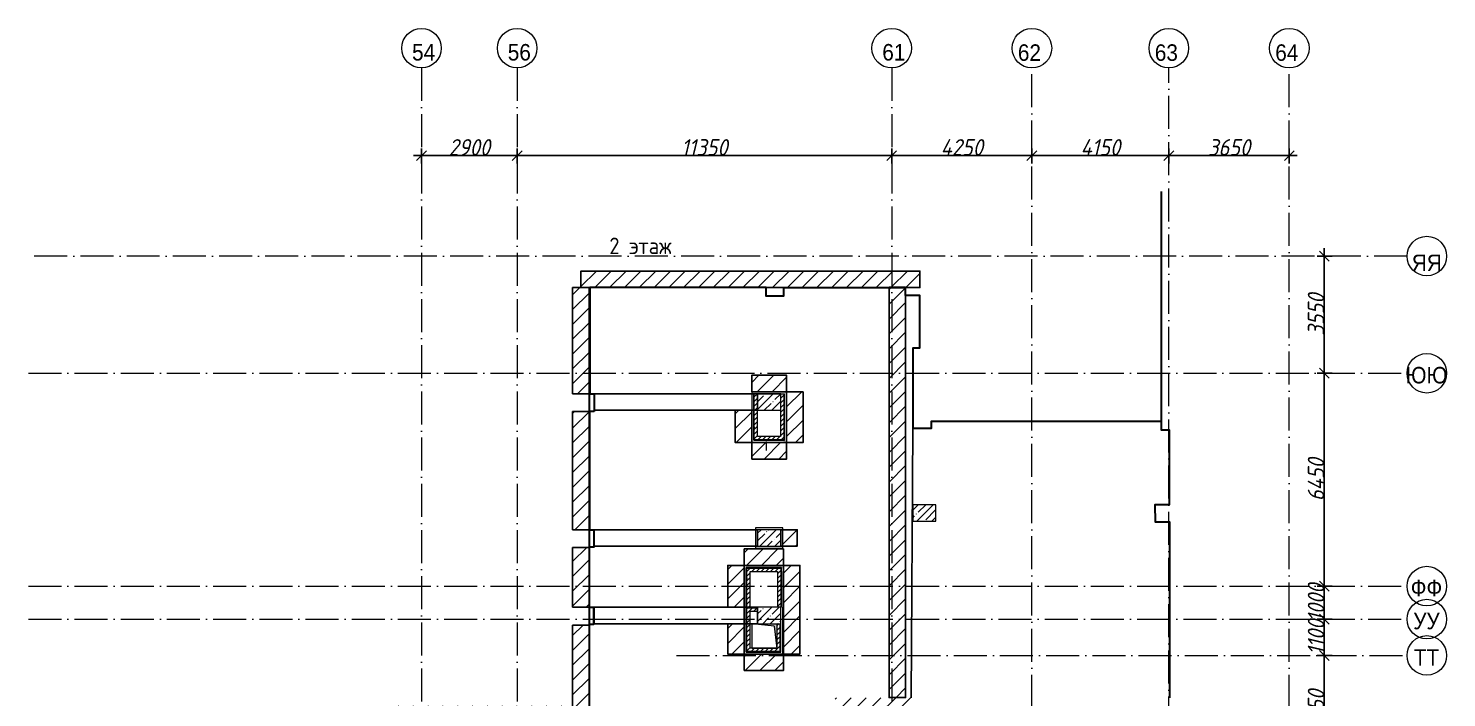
# Model space of a CAD drawing. Header units: millimetres. Extents: x 6277 to 253996, y -115614 to 184496.
# Drawn here: x 97436 to 140418, y 39762 to 60041 of the extents above; entities that cross this region are included whole.
import ezdxf

# ---------------------------------------------------------------- set-up
doc = ezdxf.new("R2010")
doc.units = ezdxf.units.MM
doc.linetypes.add('50_200_ШТРИХ_1Т_ш5_п1_п1_', pattern=[1400, 1000, -200, 0, -200])
for name, color, linetype, lineweight in [('A-ANNO-DIMS', 7, 'Continuous', 9), ('A-WALL', 7, 'Continuous', 5), ('A-WALL-FNSH-1', 7, 'Continuous', 5), ('A-WALL-IDEN', 7, 'Continuous', 9), ('I-WALL', 7, 'Continuous', 5), ('S-COLS', 7, 'Continuous', 9), ('S-COLS-1', 7, 'Continuous', 5), ('Основные линии', 7, 'Continuous', 30)]:
    doc.layers.add(name, color=color, linetype=linetype, lineweight=lineweight)
for name, color, linetype, lineweight, true_color in [('I-WALL-15', 7, 'Continuous', 5, 0x787878), ('M-EQPM-1', 7, 'Continuous', 9, 0xaaaaaa), ('M-EQPM-2', 7, 'Continuous', 9, 0xe2e2e2), ('Оси-1', 7, 'Continuous', 20, 0xaaaaaa), ('Оси-2', 7, 'Continuous', 9, 0xaaaaaa), ('Оси-3', 7, '50_200_ШТРИХ_1Т_ш5_п1_п1_', 9, 0xaaaaaa)]:
    doc.layers.add(name, color=color, linetype=linetype, lineweight=lineweight, true_color=true_color)
doc.styles.add('Arial', font='arial.ttf', dxfattribs={"width": 0.9, "height": 500})
doc.styles.add('ISOCPEUR_I_1', font='isocpeui.ttf', dxfattribs={"width": 0.9, "height": 500})
doc.styles.add('СПДС', font='isocpeur.ttf', dxfattribs={"width": 0.9})
doc.dimstyles.new('ISO-2_5_0_9К_БОЛЬШОЙ', dxfattribs={"dimscale": 304.8, "dimtxt": 497.990588, "dimasz": 0.984252, "dimexe": 0.787402, "dimexo": 0, "dimgap": 0, "dimtad": 1, "dimdec": 0, "dimzin": 0, "dimdsep": 46, "dimtxsty": 'ISOCPEUR_I_1', "dimblk1": 'OBLIQUE', "dimblk2": 'OBLIQUE', "dimsah": 1, "dimcen": 0.09, "dimdle": 0.787402, "dimazin": 0, "dimtfac": 1, "dimtdec": 4, "dimtix": 1, "dimtmove": 0, "dimatfit": 3, "dimfxl": 1, "dimtvp": 1, "dimtolj": 1, "dimtzin": 0, "dimarcsym": 2})
pattern_1 = [(0, (30987.1, -33330.94), (406.4, 101.6), [6.706, -298.094, 6.706, -298.094, -1625.6]), (0, (30987.1, -33330.94), (406.4, 101.6), [-609.6, 6.706, -602.894, 6.706, -298.094, -711.2]), (0, (30987.1, -33330.94), (406.4, 101.6), [-1524, 6.706, -196.494, 6.706, -501.294]), (120, (31139.5, -33280.14), (-291.18818, 301.15272), [6.706, -298.094, 6.706, -298.094, -1625.6]), (120, (31139.5, -33280.14), (-291.18818, 301.15272), [-609.6, 6.706, -602.894, 6.706, -298.094, -711.2]), (120, (31139.5, -33280.14), (-291.18818, 301.15272), [-1524, 6.706, -196.494, 6.706, -501.294]), (240, (31190.3, -33076.94), (-115.21182, -402.75272), [6.706, -298.094, 6.706, -298.094, -1625.6]), (240, (31190.3, -33076.94), (-115.21182, -402.75272), [-609.6, 6.706, -602.894, 6.706, -298.094, -711.2]), (240, (31190.3, -33076.94), (-115.21182, -402.75272), [-1524, 6.706, -196.494, 6.706, -501.294])]
pattern_2 = [(45, (30987.1, -33330.94), (-70.71068, 70.71068), [])]
pattern_3 = [(0, (30987.1, -33209.94), (406.4, 101.6), [6.706, -298.094, 6.706, -298.094, -1625.6]), (0, (30987.1, -33209.94), (406.4, 101.6), [-609.6, 6.706, -602.894, 6.706, -298.094, -711.2]), (0, (30987.1, -33209.94), (406.4, 101.6), [-1524, 6.706, -196.494, 6.706, -501.294]), (120, (31139.5, -33159.14), (-291.18818, 301.15272), [6.706, -298.094, 6.706, -298.094, -1625.6]), (120, (31139.5, -33159.14), (-291.18818, 301.15272), [-609.6, 6.706, -602.894, 6.706, -298.094, -711.2]), (120, (31139.5, -33159.14), (-291.18818, 301.15272), [-1524, 6.706, -196.494, 6.706, -501.294]), (240, (31190.3, -32955.94), (-115.21182, -402.75272), [6.706, -298.094, 6.706, -298.094, -1625.6]), (240, (31190.3, -32955.94), (-115.21182, -402.75272), [-609.6, 6.706, -602.894, 6.706, -298.094, -711.2]), (240, (31190.3, -32955.94), (-115.21182, -402.75272), [-1524, 6.706, -196.494, 6.706, -501.294])]
pattern_4 = [(45, (30987.1, -33209.94), (-70.71068, 70.71068), [])]

# ---------------------------------------------------------------- blocks, each defined once
blk = doc.blocks.new('BSC_Колонна _Прямоугольная - 500х700-V309-АИ_План этажа_Стены_2')
at = {"layer": 'S-COLS-1'}
h = blk.add_hatch(dxfattribs=at)
h.set_pattern_fill('FP_178', color=256, style=0, pattern_type=2)
h.set_pattern_definition([(315, (-79331.04, 93600), (228.0985, 228.0985), []), (315, (-79331.04, 93371.9), (228.0985, 228.0985), [403.225, -80.645, 6.706, -73.939])])
h.paths.add_polyline_path([(-250, 350), (-250, -350), (250, -350), (250, 350)])
for p, q in [((250, 350), (-250, 350)), ((-250, 350), (-250, -350)), ((250, -350), (250, 350)), ((-250, -350), (250, -350))]:
    blk.add_line(p, q, dxfattribs=at)
blk = doc.blocks.new('BSC_Колонна _Прямоугольная - 500х700-V362-АИ_План этажа_Стены_2')
at = {"layer": 'S-COLS-1'}
h = blk.add_hatch(dxfattribs=at)
h.set_pattern_fill('FP_221', color=256, style=0, pattern_type=2)
h.set_pattern_definition([(315, (-75580.7, 88900), (228.0985, 228.0985), []), (315, (-75580.7, 88671.9), (228.0985, 228.0985), [403.225, -80.645, 6.706, -73.939])])
h.paths.add_polyline_path([(-250, 350), (-250, -350), (250, -350), (250, 350)])
for p, q in [((250, 350), (-250, 350)), ((250, -350), (250, 350)), ((-250, -230), (-250, -350)), ((-250, -350), (250, -350))]:
    blk.add_line(p, q, dxfattribs=at)
blk = doc.blocks.new('BSC_Колонна _Прямоугольная - 500х700-V363-АИ_План этажа_Стены_2')
at = {"layer": 'S-COLS-1'}
h = blk.add_hatch(dxfattribs=at)
h.set_pattern_fill('FP_222', color=256, style=0, pattern_type=2)
h.set_pattern_definition([(315, (-77930.7, 88900), (228.0985, 228.0985), []), (315, (-77930.7, 88671.9), (228.0985, 228.0985), [403.225, -80.645, 6.706, -73.939])])
h.paths.add_polyline_path([(-250, 350), (-250, -350), (250, -350), (250, 350)])
for p, q in [((250, 350), (-250, 350)), ((-250, 350), (-250, -350)), ((250, -350), (250, 350)), ((-250, -350), (250, -350))]:
    blk.add_line(p, q, dxfattribs=at)
blk = doc.blocks.new('Канал вертикальный прямоугольный - Шахта - значок проема-24087406-АИ_План этажа_Стены_2')
at = {"layer": 'M-EQPM-2'}
blk.add_hatch(color=256, dxfattribs=at).paths.add_polyline_path([(375, 375), (-375, 375), (-375, -375), (-300, 300)])
at = {"layer": 'M-EQPM-1'}
for p, q in [((-375, -375), (-375, 375)), ((-375, 375), (375, 375)), ((-300, 300), (-375, -375)), ((-300, 300), (375, 375)), ((375, 375), (375, -375)), ((375, -375), (-375, -375))]:
    blk.add_line(p, q, dxfattribs=at)
blk = doc.blocks.new('Ось сетки - Круг_Ø6_00__ISO-2_5_0_9K_-17386508-АИ_План этажа_Стены_3')
at = {"layer": 'Оси-1'}
blk.add_circle((0, 0), 3, dxfattribs=at)
blk = doc.blocks.new('_Oblique')
at = {"color": 0, "linetype": 'ByBlock', "lineweight": -2}
blk.add_line((-0.5, -0.5), (0.5, 0.5), dxfattribs=at)
blk = doc.blocks.new('*D36')
at = {"layer": 'A-ANNO-DIMS', "color": 0, "lineweight": -2, "transparency": 16777216}
for p, q in [((45339, 108406), (45791, 108406)), ((45551, 104816), (45551, 108646)), ((45339, 105056), (45791, 105056))]:
    blk.add_line(p, q, dxfattribs=at)
at = {"layer": 'Defpoints', "color": 0, "transparency": 16777216}
for p in [(45339, 108406), (45551, 108406), (45339, 105056)]:
    blk.add_point(p, dxfattribs=at)
at = {"layer": 'A-ANNO-DIMS', "color": 0, "lineweight": -2, "transparency": 16777216, "xscale": 300, "yscale": 300, "zscale": 300}
for p, rotation in [((45551, 108406), 90), ((45551, 105056), 270)]:
    blk.add_blockref('_Oblique', p, dxfattribs=dict(at, rotation=rotation))
at = {"layer": 'A-ANNO-DIMS', "color": 0, "transparency": 16777216, "insert": (45301, 106731), "char_height": 500, "width": 1516.96, "attachment_point": 5, "rotation": 90, "style": 'ISOCPEUR_I_1'}
blk.add_mtext('\\A1;3350', dxfattribs=at)
blk = doc.blocks.new('*D37')
at = {"layer": 'A-ANNO-DIMS', "color": 0, "lineweight": -2, "transparency": 16777216}
for p, q in [((45551, 108166), (45551, 109746)), ((45339, 109506), (45791, 109506)), ((45339, 108406), (45791, 108406))]:
    blk.add_line(p, q, dxfattribs=at)
at = {"layer": 'Defpoints', "color": 0, "transparency": 16777216}
for p in [(45339, 109506), (45551, 109506), (45339, 108406)]:
    blk.add_point(p, dxfattribs=at)
at = {"layer": 'A-ANNO-DIMS', "color": 0, "lineweight": -2, "transparency": 16777216, "xscale": 300, "yscale": 300, "zscale": 300}
for p, rotation in [((45551, 109506), 90), ((45551, 108406), 270)]:
    blk.add_blockref('_Oblique', p, dxfattribs=dict(at, rotation=rotation))
at = {"layer": 'A-ANNO-DIMS', "color": 0, "transparency": 16777216, "insert": (45301, 108956), "char_height": 500, "width": 1287.11, "attachment_point": 5, "rotation": 90, "style": 'ISOCPEUR_I_1'}
blk.add_mtext('\\A1;1100', dxfattribs=at)
blk = doc.blocks.new('*D38')
at = {"layer": 'A-ANNO-DIMS', "color": 0, "lineweight": -2, "transparency": 16777216}
for p, q in [((45339, 110506), (45791, 110506)), ((45551, 110506), (45551, 110806)), ((45551, 109506), (45551, 110506)), ((45339, 109506), (45791, 109506)), ((45551, 109506), (45551, 109206))]:
    blk.add_line(p, q, dxfattribs=at)
at = {"layer": 'Defpoints', "color": 0, "transparency": 16777216}
for p in [(45339, 110506), (45551, 110506), (45339, 109506)]:
    blk.add_point(p, dxfattribs=at)
at = {"layer": 'A-ANNO-DIMS', "color": 0, "lineweight": -2, "transparency": 16777216, "xscale": 300, "yscale": 300, "zscale": 300}
for p, rotation in [((45551, 110506), 270), ((45551, 109506), 90)]:
    blk.add_blockref('_Oblique', p, dxfattribs=dict(at, rotation=rotation))
at = {"layer": 'A-ANNO-DIMS', "color": 0, "transparency": 16777216, "insert": (45301, 110006), "char_height": 500, "width": 1402.04, "attachment_point": 5, "rotation": 90, "style": 'ISOCPEUR_I_1'}
blk.add_mtext('\\A1;1000', dxfattribs=at)
blk = doc.blocks.new('*D39')
at = {"layer": 'A-ANNO-DIMS', "color": 0, "lineweight": -2, "transparency": 16777216}
for p, q in [((45339, 116955), (45791, 116955)), ((45551, 110266), (45551, 117195)), ((45339, 110506), (45791, 110506))]:
    blk.add_line(p, q, dxfattribs=at)
at = {"layer": 'Defpoints', "color": 0, "transparency": 16777216}
for p in [(45339, 116955), (45551, 116955), (45339, 110506)]:
    blk.add_point(p, dxfattribs=at)
at = {"layer": 'A-ANNO-DIMS', "color": 0, "lineweight": -2, "transparency": 16777216, "xscale": 300, "yscale": 300, "zscale": 300}
for p, rotation in [((45551, 116955), 90), ((45551, 110506), 270)]:
    blk.add_blockref('_Oblique', p, dxfattribs=dict(at, rotation=rotation))
at = {"layer": 'A-ANNO-DIMS', "color": 0, "transparency": 16777216, "insert": (45301, 113731), "char_height": 500, "width": 1562.92, "attachment_point": 5, "rotation": 90, "style": 'ISOCPEUR_I_1'}
blk.add_mtext('\\A1;6450', dxfattribs=at)
blk = doc.blocks.new('*D40')
at = {"layer": 'A-ANNO-DIMS', "color": 0, "lineweight": -2, "transparency": 16777216}
for p, q in [((45339, 120506), (45791, 120506)), ((45551, 116715), (45551, 120746)), ((45339, 116955), (45791, 116955))]:
    blk.add_line(p, q, dxfattribs=at)
at = {"layer": 'Defpoints', "color": 0, "transparency": 16777216}
for p in [(45339, 120506), (45551, 120506), (45339, 116955)]:
    blk.add_point(p, dxfattribs=at)
at = {"layer": 'A-ANNO-DIMS', "color": 0, "lineweight": -2, "transparency": 16777216, "xscale": 300, "yscale": 300, "zscale": 300}
for p, rotation in [((45551, 120506), 90), ((45551, 116955), 270)]:
    blk.add_blockref('_Oblique', p, dxfattribs=dict(at, rotation=rotation))
at = {"layer": 'A-ANNO-DIMS', "color": 0, "transparency": 16777216, "insert": (45301, 118731), "char_height": 500, "width": 1516.96, "attachment_point": 5, "rotation": 90, "style": 'ISOCPEUR_I_1'}
blk.add_mtext('\\A1;3550', dxfattribs=at)
blk = doc.blocks.new('*D41')
at = {"layer": 'A-ANNO-DIMS', "color": 0, "lineweight": -2, "transparency": 16777216}
for p, q in [((17951, 123550), (21331, 123550)), ((18191, 123762), (18191, 123310)), ((21091, 123762), (21091, 123310))]:
    blk.add_line(p, q, dxfattribs=at)
at = {"layer": 'Defpoints', "color": 0, "transparency": 16777216}
for p in [(18191, 123762), (21091, 123762), (21091, 123550)]:
    blk.add_point(p, dxfattribs=at)
at = {"layer": 'A-ANNO-DIMS', "color": 0, "lineweight": -2, "transparency": 16777216, "xscale": 300, "yscale": 300, "zscale": 300, "rotation": 180}
blk.add_blockref('_Oblique', (18191, 123550), dxfattribs=at)
at = {"layer": 'A-ANNO-DIMS', "color": 0, "lineweight": -2, "transparency": 16777216, "xscale": 300, "yscale": 300, "zscale": 300}
blk.add_blockref('_Oblique', (21091, 123550), dxfattribs=at)
at = {"layer": 'A-ANNO-DIMS', "color": 0, "transparency": 16777216, "insert": (19641, 123800), "char_height": 500, "width": 1516.96, "attachment_point": 5, "style": 'ISOCPEUR_I_1'}
blk.add_mtext('\\A1;2900', dxfattribs=at)
blk = doc.blocks.new('*D42')
at = {"layer": 'A-ANNO-DIMS', "color": 0, "lineweight": -2, "transparency": 16777216}
for p, q in [((20851, 123550), (32681, 123550)), ((21091, 123762), (21091, 123310)), ((32441, 123762), (32441, 123310))]:
    blk.add_line(p, q, dxfattribs=at)
at = {"layer": 'Defpoints', "color": 0, "transparency": 16777216}
for p in [(21091, 123762), (32441, 123762), (32441, 123550)]:
    blk.add_point(p, dxfattribs=at)
at = {"layer": 'A-ANNO-DIMS', "color": 0, "lineweight": -2, "transparency": 16777216, "xscale": 300, "yscale": 300, "zscale": 300, "rotation": 180}
blk.add_blockref('_Oblique', (21091, 123550), dxfattribs=at)
at = {"layer": 'A-ANNO-DIMS', "color": 0, "lineweight": -2, "transparency": 16777216, "xscale": 300, "yscale": 300, "zscale": 300}
blk.add_blockref('_Oblique', (32441, 123550), dxfattribs=at)
at = {"layer": 'A-ANNO-DIMS', "color": 0, "transparency": 16777216, "insert": (26766, 123800), "char_height": 500, "width": 1666.35, "attachment_point": 5, "style": 'ISOCPEUR_I_1'}
blk.add_mtext('\\A1;11350', dxfattribs=at)
blk = doc.blocks.new('*D43')
at = {"layer": 'A-ANNO-DIMS', "color": 0, "lineweight": -2, "transparency": 16777216}
for p, q in [((32201, 123550), (36931, 123550)), ((32441, 123762), (32441, 123310)), ((36691, 123762), (36691, 123310))]:
    blk.add_line(p, q, dxfattribs=at)
at = {"layer": 'Defpoints', "color": 0, "transparency": 16777216}
for p in [(32441, 123762), (36691, 123762), (36691, 123550)]:
    blk.add_point(p, dxfattribs=at)
at = {"layer": 'A-ANNO-DIMS', "color": 0, "lineweight": -2, "transparency": 16777216, "xscale": 300, "yscale": 300, "zscale": 300, "rotation": 180}
blk.add_blockref('_Oblique', (32441, 123550), dxfattribs=at)
at = {"layer": 'A-ANNO-DIMS', "color": 0, "lineweight": -2, "transparency": 16777216, "xscale": 300, "yscale": 300, "zscale": 300}
blk.add_blockref('_Oblique', (36691, 123550), dxfattribs=at)
at = {"layer": 'A-ANNO-DIMS', "color": 0, "transparency": 16777216, "insert": (34566, 123800), "char_height": 500, "width": 1562.92, "attachment_point": 5, "style": 'ISOCPEUR_I_1'}
blk.add_mtext('\\A1;4250', dxfattribs=at)
blk = doc.blocks.new('*D44')
at = {"layer": 'A-ANNO-DIMS', "color": 0, "lineweight": -2, "transparency": 16777216}
for p, q in [((36451, 123550), (41081, 123550)), ((36691, 123762), (36691, 123310)), ((40841, 123762), (40841, 123310))]:
    blk.add_line(p, q, dxfattribs=at)
at = {"layer": 'Defpoints', "color": 0, "transparency": 16777216}
for p in [(36691, 123762), (40841, 123762), (40841, 123550)]:
    blk.add_point(p, dxfattribs=at)
at = {"layer": 'A-ANNO-DIMS', "color": 0, "lineweight": -2, "transparency": 16777216, "xscale": 300, "yscale": 300, "zscale": 300, "rotation": 180}
blk.add_blockref('_Oblique', (36691, 123550), dxfattribs=at)
at = {"layer": 'A-ANNO-DIMS', "color": 0, "lineweight": -2, "transparency": 16777216, "xscale": 300, "yscale": 300, "zscale": 300}
blk.add_blockref('_Oblique', (40841, 123550), dxfattribs=at)
at = {"layer": 'A-ANNO-DIMS', "color": 0, "transparency": 16777216, "insert": (38766, 123800), "char_height": 500, "width": 1448, "attachment_point": 5, "style": 'ISOCPEUR_I_1'}
blk.add_mtext('\\A1;4150', dxfattribs=at)
blk = doc.blocks.new('*D45')
at = {"layer": 'A-ANNO-DIMS', "color": 0, "lineweight": -2, "transparency": 16777216}
for p, q in [((40601, 123550), (44731, 123550)), ((40841, 123762), (40841, 123310)), ((44491, 123762), (44491, 123310))]:
    blk.add_line(p, q, dxfattribs=at)
at = {"layer": 'Defpoints', "color": 0, "transparency": 16777216}
for p in [(40841, 123762), (44491, 123762), (44491, 123550)]:
    blk.add_point(p, dxfattribs=at)
at = {"layer": 'A-ANNO-DIMS', "color": 0, "lineweight": -2, "transparency": 16777216, "xscale": 300, "yscale": 300, "zscale": 300, "rotation": 180}
blk.add_blockref('_Oblique', (40841, 123550), dxfattribs=at)
at = {"layer": 'A-ANNO-DIMS', "color": 0, "lineweight": -2, "transparency": 16777216, "xscale": 300, "yscale": 300, "zscale": 300}
blk.add_blockref('_Oblique', (44491, 123550), dxfattribs=at)
at = {"layer": 'A-ANNO-DIMS', "color": 0, "transparency": 16777216, "insert": (42666, 123800), "char_height": 500, "width": 1516.96, "attachment_point": 5, "style": 'ISOCPEUR_I_1'}
blk.add_mtext('\\A1;3650', dxfattribs=at)
blk = doc.blocks.new('osi')
at = {"layer": 'Оси-3'}
for p, q in [((18190.8, 126205.7), (18190.8, 83013.9)), ((21090.8, 126205.7), (21090.8, 83013.9)), ((32440.8, 126205.7), (32440.8, 83013.9)), ((36690.8, 83013.9), (36690.8, 126205.7)), ((40840.8, 82355.8), (40840.8, 126205.7)), ((44490.8, 83013.9), (44490.8, 126205.7)), ((48058.7, 120505.8), (6276.8, 120505.8)), ((6276.8, 116955.5), (48058.7, 116955.5)), ((6276.8, 110505.8), (48058.7, 110505.8)), ((6276.8, 109505.8), (48058.7, 109505.8)), ((25922, 108405.8), (48058.7, 108405.8))]:
    blk.add_line(p, q, dxfattribs=at)
at = {"layer": 'Оси-1', "xscale": 199.9999999999999, "yscale": 199.9999999999999, "zscale": 199.9999999999999}
for p, rotation in [((18190.8, 126805.7), 180), ((21090.8, 126805.7), 180), ((32440.8, 126805.7), 180), ((48658.7, 120505.8), 89.9999999999998), ((48658.7, 116955.5), 269.9999999999995), ((48658.7, 110505.8), 269.9999999999995), ((48658.7, 109505.8), 269.9999999999995), ((48658.7, 108405.8), 269.9999999999995)]:
    blk.add_blockref('Ось сетки - Круг_Ø6_00__ISO-2_5_0_9K_-17386508-АИ_План этажа_Стены_3', p, dxfattribs=dict(at, rotation=rotation))
for p in [(36690.8, 126805.7), (40840.8, 126805.7), (44490.8, 126805.7), (44490.8, 126805.7)]:
    blk.add_blockref('Ось сетки - Круг_Ø6_00__ISO-2_5_0_9K_-17386508-АИ_План этажа_Стены_3', p, dxfattribs=at)
at = {"layer": 'Оси-2', "char_height": 500, "attachment_point": 5, "line_spacing_factor": 0.936439, "style": 'Arial'}
for s, insert, width in [('\\pxqc,t4.572,9.144,13.716,18.288,22.86,27.432,32.004,36.576,41.148,45.72,50.292,54.864,59.436,64.008,68.58,73.152,77.724,82.296,86.868,91.44,96.012,100.584,105.156,109.728,114.3,118.872,123.444,128.016,132.588,137.16,141.732,146.304;{54}', (18255.9, 126678.6), 702), ('\\pxqc,t4.572,9.144,13.716,18.288,22.86,27.432,32.004,36.576,41.148,45.72,50.292,54.864,59.436,64.008,68.58,73.152,77.724,82.296,86.868,91.44,96.012,100.584,105.156,109.728,114.3,118.872,123.444,128.016,132.588,137.16,141.732,146.304;{56}', (21155.9, 126678.6), 702), ('\\pxqc,t4.572,9.144,13.716,18.288,22.86,27.432,32.004,36.576,41.148,45.72,50.292,54.864,59.436,64.008,68.58,73.152,77.724,82.296,86.868,91.44,96.012,100.584,105.156,109.728,114.3,118.872,123.444,128.016,132.588,137.16,141.732,146.304;{61}', (32505.9, 126678.6), 702), ('\\pxqc,t4.572,9.144,13.716,18.288,22.86,27.432,32.004,36.576,41.148,45.72,50.292,54.864,59.436,64.008,68.58,73.152,77.724,82.296,86.868,91.44,96.012,100.584,105.156,109.728,114.3,118.872,123.444,128.016,132.588,137.16,141.732,146.304;{62}', (36614.8, 126668.2), 702), ('\\pxqc,t4.572,9.144,13.716,18.288,22.86,27.432,32.004,36.576,41.148,45.72,50.292,54.864,59.436,64.008,68.58,73.152,77.724,82.296,86.868,91.44,96.012,100.584,105.156,109.728,114.3,118.872,123.444,128.016,132.588,137.16,141.732,146.304;{63}', (40764.8, 126668.2), 702), ('\\pxqc,t4.572,9.144,13.716,18.288,22.86,27.432,32.004,36.576,41.148,45.72,50.292,54.864,59.436,64.008,68.58,73.152,77.724,82.296,86.868,91.44,96.012,100.584,105.156,109.728,114.3,118.872,123.444,128.016,132.588,137.16,141.732,146.304;{64}', (44414.8, 126668.2), 702), ('\\pxqc,t4.572,9.144,13.716,18.288,22.86,27.432,32.004,36.576,41.148,45.72,50.292,54.864,59.436,64.008,68.58,73.152,77.724,82.296,86.868,91.44,96.012,100.584,105.156,109.728,114.3,118.872,123.444,128.016,132.588,137.16,141.732,146.304;{64}', (44414.8, 126668.2), 702), ('\\pxqc,t4.572,9.144,13.716,18.288,22.86,27.432,32.004,36.576,41.148,45.72,50.292,54.864,59.436,64.008,68.58,73.152,77.724,82.296,86.868,91.44,96.012,100.584,105.156,109.728,114.3,118.872,123.444,128.016,132.588,137.16,141.732,146.304;{ЯЯ}', (48658.5, 120302.9), 916.2), ('\\pxqc,t4.572,9.144,13.716,18.288,22.86,27.432,32.004,36.576,41.148,45.72,50.292,54.864,59.436,64.008,68.58,73.152,77.724,82.296,86.868,91.44,96.012,100.584,105.156,109.728,114.3,118.872,123.444,128.016,132.588,137.16,141.732,146.304;{ЮЮ}', (48648.2, 116893.7), 1297.8), ('\\pxqc,t4.572,9.144,13.716,18.288,22.86,27.432,32.004,36.576,41.148,45.72,50.292,54.864,59.436,64.008,68.58,73.152,77.724,82.296,86.868,91.44,96.012,100.584,105.156,109.728,114.3,118.872,123.444,128.016,132.588,137.16,141.732,146.304;{ФФ}', (48647.3, 110444), 964.8), ('\\pxqc,t4.572,9.144,13.716,18.288,22.86,27.432,32.004,36.576,41.148,45.72,50.292,54.864,59.436,64.008,68.58,73.152,77.724,82.296,86.868,91.44,96.012,100.584,105.156,109.728,114.3,118.872,123.444,128.016,132.588,137.16,141.732,146.304;{УУ}', (48647.3, 109444), 822.6), ('\\pxqc,t4.572,9.144,13.716,18.288,22.86,27.432,32.004,36.576,41.148,45.72,50.292,54.864,59.436,64.008,68.58,73.152,77.724,82.296,86.868,91.44,96.012,100.584,105.156,109.728,114.3,118.872,123.444,128.016,132.588,137.16,141.732,146.304;{ТТ}', (48648.2, 108344), 797.4)]:
    blk.add_mtext(s, dxfattribs=dict(at, insert=insert, width=width))
at = {"layer": 'A-ANNO-DIMS'}
for base, p1, p2, override, picture, middle in [((21090.8, 123550.1), (18190.8, 123762.2), (21090.8, 123762.2), {"dimpost": '<>', "dimfxl": 2900}, '*D41', (19640.8, 123800.1)), ((32440.8, 123550.1), (21090.8, 123762.2), (32440.8, 123762.2), {"dimpost": '<>', "dimfxl": 11350}, '*D42', (26765.8, 123800.1)), ((36690.8, 123550.1), (32440.8, 123762.2), (36690.8, 123762.2), {"dimpost": '<>', "dimfxl": 4250}, '*D43', (34565.8, 123800.1)), ((40840.8, 123550.1), (36690.8, 123762.2), (40840.8, 123762.2), {"dimpost": '<>', "dimfxl": 4150}, '*D44', (38765.8, 123800.1)), ((44490.8, 123550.1), (40840.8, 123762.2), (44490.8, 123762.2), {"dimpost": '<>', "dimfxl": 3650}, '*D45', (42665.8, 123800.1))]:
    dim = blk.add_linear_dim(base=base, p1=p1, p2=p2, dimstyle='ISO-2_5_0_9К_БОЛЬШОЙ', override=override, dxfattribs=at)
    dim.commit()
    dim.dimension.update_dxf_attribs({"geometry": picture, "text_midpoint": middle})
for base, p1, p2, override, picture, middle in [((45551.2, 120505.8), (45339.1, 116955.5), (45339.1, 120505.8), {"dimpost": '<>', "dimfxl": 3550.347485}, '*D40', (45301.2, 118730.6)), ((45551.2, 116955.5), (45339.1, 110505.8), (45339.1, 116955.5), {"dimpost": '<>', "dimfxl": 6449.652515}, '*D39', (45301.2, 113730.6)), ((45551.2, 110505.8), (45339.1, 109505.8), (45339.1, 110505.8), {"dimpost": '<>', "dimfxl": 1000}, '*D38', (45301.2, 110005.8)), ((45551.2, 109505.8), (45339.1, 108405.8), (45339.1, 109505.8), {"dimpost": '<>', "dimfxl": 1100}, '*D37', (45301.2, 108955.8)), ((45551.2, 108405.8), (45339.1, 105055.8), (45339.1, 108405.8), {"dimpost": '<>', "dimfxl": 3350}, '*D36', (45301.2, 106730.8))]:
    dim = blk.add_linear_dim(base=base, p1=p1, p2=p2, angle=90, dimstyle='ISO-2_5_0_9К_БОЛЬШОЙ', override=override, dxfattribs=at)
    dim.commit()
    dim.dimension.update_dxf_attribs({"geometry": picture, "text_midpoint": middle})

msp = doc.modelspace()

# ---------------------------------------------------------------- hatches: boundary and pattern name
at = {"true_color": 0xf8991e}
h = msp.add_hatch(dxfattribs=at)
h.set_pattern_fill('ANSI31', color=30, scale=100)
h.paths.add_polyline_path([(119357.1, 48470.8), (118857.1, 48470.8), (118857.1, 47490.8), (119357.1, 47490.8)])
h.paths.add_polyline_path([(120413.8, 47490.8), (119357.1, 47490.8), (119357.1, 46990.8), (120413.8, 46990.8)])
h.paths.add_polyline_path([(120913.8, 49030.8), (120413.8, 49030.8), (120413.8, 47490.8), (120913.8, 47490.8)])
h.paths.add_polyline_path([(120413.8, 49530.8), (119357.1, 49530.8), (119357.1, 49030.8), (120413.8, 49030.8)])
h.paths.add_polyline_path([(124631.7, 27157.8), (124237.1, 27157.8), (124237.1, 27657.8), (124237.1, 27682.8), (124631.7, 27682.8), (124631.7, 30157.8), (124237.1, 30157.8), (124131.7, 30157.8), (124131.7, 22010.2), (124631.7, 22010.2)])
h.paths.add_polyline_path([(124131.7, 30157.8), (122387.1, 30157.8), (122387.1, 29657.8), (124128.8, 29657.8)])
h.paths.add_polyline_path([(122887.1, 33370.8), (122387.1, 33370.8), (122387.1, 30157.8), (122887.1, 30157.8)])
h.paths.add_polyline_path([(122887.1, 34957.8), (122387.1, 34957.8), (122387.1, 33883.8), (122887.1, 33883.8)])
h.paths.add_polyline_path([(120290, 30940.8), (105517, 30940.8), (105517, 30440.8), (120290, 30440.8)])
h.paths.add_polyline_path([(123694.7, 21414.8), (120290, 21414.8), (120290, 20914.8), (123694.7, 20914.8)])
h.paths.add_polyline_path([(120790, 30940.8), (120290, 30940.8), (120290, 21414.8), (120790, 21414.8)])
h.paths.add_polyline_path([(105517, 33705.4), (105017, 33705.4), (105017, 30940.8), (105517, 30940.8)])
h.paths.add_polyline_path([(108461, 33705.4), (105517, 33705.4), (105517, 33205.4), (108461, 33205.4)])
h.paths.add_polyline_path([(108461, 33171.2), (107961, 33171.2), (107961, 32586.2), (108461, 32586.2)])
h.paths.add_polyline_path([(109198, 33148.8), (108461, 33148.8), (108461, 32648.8), (109198, 32648.8)])
h.paths.add_polyline_path([(113282.1, 33370.8), (112782.1, 33370.8), (112782.1, 32490.5), (113282.1, 32490.5)])
h.paths.add_polyline_path([(114667.1, 32490.5), (113282.1, 32490.5), (113282.1, 31990.5), (114667.1, 31990.5)])
h.paths.add_polyline_path([(115167.1, 33370.8), (114667.1, 33370.8), (114667.1, 32490.5), (115167.1, 32490.5)])
h.paths.add_polyline_path([(122277.1, 34968.8), (119247.1, 34968.8), (119247.1, 34468.8), (122277.1, 34468.8)])
h.paths.add_polyline_path([(119247.1, 35907.8), (118747.1, 35907.8), (118747.1, 34968.8), (119247.1, 34968.8)])
h.paths.add_polyline_path([(122387.1, 39757.8), (121887.1, 39757.8), (121887.1, 36448.8), (122387.1, 36448.8)])
h.paths.add_polyline_path([(124188.7, 39757.8), (122387.1, 39757.8), (122387.1, 39257.8), (124188.7, 39257.8)])
h.paths.add_polyline_path([(108401.9, 35907.8), (107901.9, 35907.8), (107901.9, 33883.8), (108401.9, 33883.8)])
h.paths.add_polyline_path([(108401.9, 39013.8), (107901.9, 39013.8), (107901.9, 36448.8), (108401.9, 36448.8)])
h.paths.add_polyline_path([(113931, 39513.8), (108401.9, 39513.8), (108401.9, 39013.8), (113931, 39013.8)])
h.paths.add_polyline_path([(114431, 39013.8), (113931, 39013.8), (113931, 38475), (114431, 38475)])
h.paths.add_polyline_path([(114431, 41962.1), (113931, 41962.1), (113931, 39013.8), (114431, 39013.8)])
h.paths.add_polyline_path([(124453, 52687.8), (114181, 52687.8), (114181, 52187.8), (123523, 52187.8), (123523, 52195.1), (124023, 52195.1), (124453, 52187.8)])
h.paths.add_polyline_path([(124023, 52180.8), (123523, 52180.8), (123523, 39765.2), (124023, 39765.2)])
h.paths.add_polyline_path([(119133.3, 41998.8), (118633.3, 41998.8), (118633.3, 41080.1), (119133.3, 41080.1)])
h.paths.add_polyline_path([(120317.1, 41080.1), (119133.3, 41080.1), (119133.3, 40580.1), (120317.1, 40580.1)])
h.paths.add_polyline_path([(120817.1, 43768.4), (120317.1, 43768.4), (120317.1, 41080.1), (120817.1, 41080.1)])
h.paths.add_polyline_path([(120317.1, 44268.4), (119133.3, 44268.4), (119133.3, 43768.4), (120317.1, 43768.4)])
h.paths.add_polyline_path([(119133.3, 43768.4), (118633.3, 43768.4), (118633.3, 42498.8), (119133.3, 42498.8)])
h.paths.add_polyline_path([(120737.5, 44849.8), (120297.1, 44849.8), (120297.1, 44352.5), (120737.5, 44352.5)])
h.paths.add_polyline_path([(114431, 44313.1), (113931, 44313.1), (113931, 42498.8), (114431, 42498.8)])
h.paths.add_polyline_path([(114431, 48430.8), (113931, 48430.8), (113931, 44849.8), (114431, 44849.8)])
h.paths.add_polyline_path([(114431, 52187.8), (113931, 52187.8), (113931, 48967.4), (114431, 48967.4)])
at = {"layer": 'I-WALL'}
h = msp.add_hatch(dxfattribs=at)
h.set_pattern_fill('FP_4', color=256, style=0, pattern_type=2)
h.set_pattern_definition(pattern_4)
h.paths.add_polyline_path([(119537.1, 47670.8), (119537.1, 48970.8), (119437.1, 48970.8), (119437.1, 47670.8)])
h = msp.add_hatch(dxfattribs=at)
h.set_pattern_fill('FP_4', color=256, style=0, pattern_type=2)
h.set_pattern_definition(pattern_4)
h.paths.add_polyline_path([(120333.8, 47570.8), (120333.8, 48970.8), (120233.8, 48970.8), (120233.8, 47570.8)])
h = msp.add_hatch(dxfattribs=at)
h.set_pattern_fill('FP_4', color=256, style=0, pattern_type=2)
h.set_pattern_definition(pattern_4)
h.paths.add_polyline_path([(120233.8, 47570.8), (120233.8, 47670.8), (119437.1, 47670.8), (119437.1, 47570.8)])
h = msp.add_hatch(dxfattribs=at)
h.set_pattern_fill('FP_4', color=256, style=0, pattern_type=2)
h.set_pattern_definition(pattern_2)
h.paths.add_polyline_path([(119213.3, 42499.8), (119313.3, 42499.8), (119313.3, 43688.4), (119213.3, 43688.4), (119213.3, 42663.9)])
h = msp.add_hatch(dxfattribs=at)
h.set_pattern_fill('FP_4', color=256, style=0, pattern_type=2)
h.set_pattern_definition(pattern_2)
h.paths.add_polyline_path([(120137.1, 43588.4), (120237.1, 43588.4), (120237.1, 43688.4), (119313.3, 43688.4), (119313.3, 43588.4)])
h = msp.add_hatch(dxfattribs=at)
h.set_pattern_fill('FP_4', color=256, style=0, pattern_type=2)
h.set_pattern_definition(pattern_2)
h.paths.add_polyline_path([(120237.1, 42499.8), (120237.1, 43588.4), (120137.1, 43588.4), (120137.1, 42499.8)])
h = msp.add_hatch(dxfattribs=at)
h.set_pattern_fill('FP_4', color=256, style=0, pattern_type=2)
h.set_pattern_definition(pattern_2)
h.paths.add_polyline_path([(119537.1, 42379.8), (119537.1, 42479.8), (119213.3, 42479.8), (119213.3, 42379.8), (119313.3, 42379.8)])
h = msp.add_hatch(dxfattribs=at)
h.set_pattern_fill('FP_4', color=256, style=0, pattern_type=2)
h.set_pattern_definition(pattern_2)
h.paths.add_polyline_path([(119213.3, 41160.1), (119313.3, 41160.1), (119313.3, 42379.8), (119213.3, 42379.8), (119213.3, 41240)])
h = msp.add_hatch(dxfattribs=at)
h.set_pattern_fill('FP_4', color=256, style=0, pattern_type=2)
h.set_pattern_definition(pattern_2)
h.paths.add_polyline_path([(120217.1, 41260.1), (120217.1, 41999.8), (120117.1, 41999.8), (120117.1, 41260.1)])
h = msp.add_hatch(dxfattribs=at)
h.set_pattern_fill('FP_4', color=256, style=0, pattern_type=2)
h.set_pattern_definition(pattern_2)
h.paths.add_polyline_path([(120217.1, 41160.1), (120217.1, 41260.1), (120117.1, 41260.1), (120115.9, 41260.1), (119313.3, 41260.1), (119313.3, 41160.1)])
at = {"layer": 'I-WALL-15'}
h = msp.add_hatch(dxfattribs=at)
h.set_pattern_fill('FP_3', color=256, style=0, pattern_type=2)
h.set_pattern_definition(pattern_3)
h.paths.add_polyline_path([(119437.1, 47570.8), (119437.1, 48970.8), (119417.1, 48970.8), (119417.1, 47570.8)])
h = msp.add_hatch(dxfattribs=at)
h.set_pattern_fill('FP_3', color=256, style=0, pattern_type=2)
h.set_pattern_definition(pattern_3)
h.paths.add_polyline_path([(120353.8, 47550.8), (120353.8, 48970.8), (120333.8, 48970.8), (120333.8, 47550.8)])
h = msp.add_hatch(dxfattribs=at)
h.set_pattern_fill('FP_3', color=256, style=0, pattern_type=2)
h.set_pattern_definition(pattern_3)
h.paths.add_polyline_path([(119417.1, 47550.8), (120333.8, 47550.8), (120333.8, 47570.8), (119417.1, 47570.8)])
h = msp.add_hatch(dxfattribs=at)
h.set_pattern_fill('FP_3', color=256, style=0, pattern_type=2)
h.set_pattern_definition(pattern_1)
h.paths.add_polyline_path([(119213.3, 42499.8), (119213.3, 43708.4), (119193.3, 43708.4), (119193.3, 42499.8)])
h = msp.add_hatch(dxfattribs=at)
h.set_pattern_fill('FP_3', color=256, style=0, pattern_type=2)
h.set_pattern_definition(pattern_1)
h.paths.add_polyline_path([(120237.1, 43688.4), (120257.1, 43688.4), (120257.1, 43708.4), (119213.3, 43708.4), (119213.3, 43688.4), (119313.3, 43688.4)])
h = msp.add_hatch(dxfattribs=at)
h.set_pattern_fill('FP_3', color=256, style=0, pattern_type=2)
h.set_pattern_definition(pattern_1)
h.paths.add_polyline_path([(120257.1, 42499.8), (120257.1, 43688.4), (120237.1, 43688.4), (120237.1, 42499.8)])
h = msp.add_hatch(dxfattribs=at)
h.set_pattern_fill('FP_3', color=256, style=0, pattern_type=2)
h.set_pattern_definition(pattern_1)
h.paths.add_polyline_path([(119537.1, 42479.8), (119537.1, 42499.8), (119193.3, 42499.8), (119193.3, 42479.8), (119213.3, 42479.8)])
h = msp.add_hatch(dxfattribs=at)
h.set_pattern_fill('FP_3', color=256, style=0, pattern_type=2)
h.set_pattern_definition(pattern_1)
h.paths.add_polyline_path([(119213.3, 41140.1), (119213.3, 42479.8), (119193.3, 42479.8), (119193.3, 41140.1)])
h = msp.add_hatch(dxfattribs=at)
h.set_pattern_fill('FP_3', color=256, style=0, pattern_type=2)
h.set_pattern_definition(pattern_1)
h.paths.add_polyline_path([(120217.1, 41160.1), (120237.1, 41160.1), (120237.1, 41999.8), (120217.1, 41999.8), (120217.1, 41240)])
h = msp.add_hatch(dxfattribs=at)
h.set_pattern_fill('FP_3', color=256, style=0, pattern_type=2)
h.set_pattern_definition(pattern_1)
h.paths.add_polyline_path([(119213.3, 41140.1), (120237.1, 41140.1), (120237.1, 41160.1), (119213.3, 41160.1)])
at = {"layer": 'S-COLS-1'}
h = msp.add_hatch(dxfattribs=at)
h.set_pattern_fill('FP_1', color=256, style=0, pattern_type=2)
h.set_pattern_definition([(45, (30987.1, -33209.94), (-228.0985, 228.0985), []), (45, (31215.2, -33209.94), (-228.0985, 228.0985), [403.225, -80.645, 6.706, -73.939])])
h.paths.add_polyline_path([(120237.1, 48470.8), (120237.1, 48970.8), (119537.1, 48970.8), (119537.1, 48470.8)])

# ---------------------------------------------------------------- linework, layer by layer
at = {"lineweight": 30}
for points in [[(131765, 55095.8), (131765, 48123.8), (131765, 47878.8), (132010, 47878.8), (132010, 45607.8), (131575, 45607.8), (131585.6, 45089.1), (132015.6, 45089.1), (132015.6, 39757.8)], [(124253, 47913.8), (124253, 50363.8), (124273, 50363.8), (124453, 50363.8), (124453, 51950.8), (124253, 51950.8), (124023, 51950.8), (124023, 52180.8), (120323, 52180.8), (120323, 51924.8), (119799, 51924.8), (119799, 52187.8), (114449, 52187.8)], [(114449, 52187.8), (114449, 48970.8), (114579, 48970.8), (114579, 48430.8)], [(114579, 48430.8), (114444, 48430.8), (114444, 44849.8), (114445, 44849.8)], [(131765, 48123.8), (124793, 48123.8), (124793, 47913.8), (124253, 47913.8), (124253, 47913.8)], [(114444, 44849.8), (114574, 44849.8), (114574, 44324.8), (114561, 44324.8), (114431, 44324.8), (114431, 42498.8), (114561, 42498.8), (114561, 41973.8), (114431, 41973.8), (114431, 39013.8), (108401.9, 39013.8), (108401.9, 33883.8), (109198, 33883.8), (109198, 33148.8)]]:
    msp.add_lwpolyline(points, dxfattribs=at)
at = {"color": 3}
for points in [[(114181, 52187.8), (124453, 52187.8), (124453, 52687.8), (114181, 52687.8)], [(123523, 52195.1), (124023, 52195.1), (124023, 39765.2), (123523, 39765.2)], [(119357.1, 49030.8), (120413.8, 49030.8), (120413.8, 49530.8), (119357.1, 49530.8)], [(120913.8, 49030.8), (120413.8, 49030.8), (120413.8, 47490.8), (120913.8, 47490.8)], [(114579, 48970.8), (119537.1, 48970.8), (119537.1, 48470.8), (114579, 48470.8)], [(119357.1, 48470.8), (118857.1, 48470.8), (118857.1, 47490.8), (119357.1, 47490.8)], [(119357.1, 46990.8), (120413.8, 46990.8), (120413.8, 47490.8), (119357.1, 47490.8)], [(114579, 44849.8), (119537.1, 44849.8), (119537.1, 44349.8), (114579, 44349.8)], [(120237.1, 44849.8), (120737.5, 44849.8), (120737.5, 44352.5), (120237.1, 44352.5)], [(119133.3, 43768.4), (120317.1, 43768.4), (120317.1, 44268.4), (119133.3, 44268.4)], [(120317.1, 43768.4), (120817.1, 43768.4), (120817.1, 41080.1), (120317.1, 41080.1)], [(114579, 42498.8), (119537.1, 42498.8), (119537.1, 41998.8), (114579, 41998.8)], [(119133.3, 40580.1), (120317.1, 40580.1), (120317.1, 41080.1), (119133.3, 41080.1)]]:
    msp.add_lwpolyline(points, close=True, dxfattribs=at)
for points in [[(113931, 48967.4), (113931, 52187.8), (114431, 52187.8), (114431, 38475), (113931, 38475), (113931, 41962.1)], [(113931, 48967.4), (114444, 48967.4), (114444, 48430.8), (113931, 48430.8)], [(113931, 44849.8), (113931, 48430.8)], [(124237.1, 47913.8), (124188.7, 39757.8)], [(113931, 44849.8), (114444, 44849.8), (114444, 44313.1), (113931, 44313.1)], [(113931, 42498.8), (113931, 44313.1)], [(118633.3, 41998.8), (118633.3, 41080.1), (119133.3, 41080.1), (119133.3, 43768.4), (118633.3, 43768.4), (118633.3, 42498.8)], [(113931, 42498.8), (114444, 42498.8), (114444, 41962.1), (113931, 41962.1)]]:
    msp.add_lwpolyline(points, dxfattribs=at)
at = {"layer": 'A-WALL'}
for p, q in [((119357.1, 49030.8), (119357.1, 47490.8)), ((120413.8, 49030.8), (119357.1, 49030.8)), ((120413.8, 47490.8), (120413.8, 49030.8)), ((119417.1, 47570.8), (119417.1, 48970.8)), ((119417.1, 48970.8), (120353.8, 48970.8)), ((119437.1, 47570.8), (119437.1, 48970.8)), ((120333.8, 48970.8), (120333.8, 47570.8)), ((120353.8, 47550.8), (120353.8, 48970.8)), ((119357.1, 47490.8), (120413.8, 47490.8)), ((120333.8, 47550.8), (119417.1, 47550.8)), ((120333.8, 47570.8), (119437.1, 47570.8)), ((119477.1, 44909.8), (119477.1, 44289.8)), ((120297.1, 44909.8), (119477.1, 44909.8)), ((120297.1, 44289.8), (120297.1, 44909.8)), ((119477.1, 44289.8), (120297.1, 44289.8)), ((120317.1, 43768.4), (119133.3, 43768.4)), ((119133.3, 43768.4), (119133.3, 41080.1)), ((119193.3, 42499.8), (119193.3, 43708.4)), ((120257.1, 43708.4), (119213.3, 43708.4)), ((119213.3, 43688.4), (120237.1, 43688.4)), ((119213.3, 42499.8), (119213.3, 43688.4)), ((120237.1, 43688.4), (120237.1, 42499.8)), ((120257.1, 43708.4), (120257.1, 43688.4)), ((120257.1, 42499.8), (120257.1, 43688.4)), ((120257.1, 43588.4), (120257.1, 42499.8)), ((120317.1, 42499.8), (120317.1, 43768.4)), ((119193.3, 41140.1), (119193.3, 42479.8)), ((119213.3, 41160.1), (119213.3, 42479.8)), ((119213.3, 42479.8), (119537.1, 42479.8)), ((120257.1, 42499.8), (120237.1, 42499.8)), ((120297.1, 41080.1), (120297.1, 42499.8)), ((120297.1, 42499.8), (120317.1, 42499.8)), ((120217.1, 41160.1), (120217.1, 41999.8)), ((120237.1, 41140.1), (120237.1, 41999.8)), ((119133.3, 41080.1), (120297.1, 41080.1)), ((119193.3, 41140.1), (120237.1, 41140.1)), ((120217.1, 41160.1), (119213.3, 41160.1))]:
    msp.add_line(p, q, dxfattribs=at)
at = {"layer": 'A-WALL-FNSH-1'}
for p, q in [((119537.1, 47670.8), (119537.1, 48970.8)), ((120233.8, 48970.8), (120233.8, 47670.8)), ((119417.1, 47570.8), (119417.1, 47550.8)), ((120233.8, 47670.8), (119537.1, 47670.8)), ((120333.8, 47550.8), (120353.8, 47550.8)), ((119213.3, 43708.4), (119193.3, 43708.4)), ((119313.3, 43588.4), (120137.1, 43588.4)), ((119313.3, 42499.8), (119313.3, 43588.4)), ((120137.1, 43588.4), (120137.1, 42499.8)), ((120257.1, 43688.4), (120257.1, 43708.4)), ((119193.3, 42499.8), (119193.3, 42479.8)), ((119193.3, 42499.8), (119537.1, 42499.8)), ((119313.3, 41260.1), (119313.3, 42379.8)), ((119313.3, 42379.8), (119537.1, 42379.8)), ((120257.1, 42499.8), (120257.1, 42499.8)), ((120115.9, 41260.1), (119313.3, 41260.1))]:
    msp.add_line(p, q, dxfattribs=at)
at = {"layer": 'A-WALL-IDEN'}
msp.add_line((119798.5, 47520.8), (119798.5, 47254.6), dxfattribs=at)
at = {"layer": 'S-COLS-1'}
for p, q in [((120237.1, 48970.8), (119537.1, 48970.8)), ((119537.1, 48970.8), (119537.1, 48470.8)), ((120237.1, 48470.8), (120237.1, 48970.8)), ((119537.1, 48470.8), (120237.1, 48470.8))]:
    msp.add_line(p, q, dxfattribs=at)

# ---------------------------------------------------------------- block references
msp.add_blockref('osi', (91159.2, -67365.1))
at = {"layer": 'M-EQPM-1', "rotation": 269.9999999999989}
msp.add_blockref('Канал вертикальный прямоугольный - Шахта - значок проема-24087406-АИ_План этажа_Стены_2', (119742.1, 41624.8), dxfattribs=at)
at = {"layer": 'S-COLS', "rotation": 89.9999999999999}
for name, p in [('BSC_Колонна _Прямоугольная - 500х700-V309-АИ_План этажа_Стены_2', (124587.1, 45357.8)), ('BSC_Колонна _Прямоугольная - 500х700-V363-АИ_План этажа_Стены_2', (119887.1, 44599.8)), ('BSC_Колонна _Прямоугольная - 500х700-V362-АИ_План этажа_Стены_2', (119887.1, 42249.8))]:
    msp.add_blockref(name, p, dxfattribs=at)
at = {"layer": 'Оси-1', "xscale": 199.9999999999999, "yscale": 199.9999999999999, "zscale": 199.9999999999999}
msp.add_blockref('Ось сетки - Круг_Ø6_00__ISO-2_5_0_9K_-17386508-АИ_План этажа_Стены_3', (135650, 59440.7), dxfattribs=at)

# ---------------------------------------------------------------- texts
at = {"layer": 'Основные линии', "insert": (115043.6, 53701.2), "char_height": 500, "attachment_point": 1, "style": 'СПДС'}
msp.add_mtext_dynamic_manual_height_columns('2 этаж ', width=2291.008, gutter_width=1622.4, heights=[0], dxfattribs=at)

doc.saveas('drawing.dxf')
